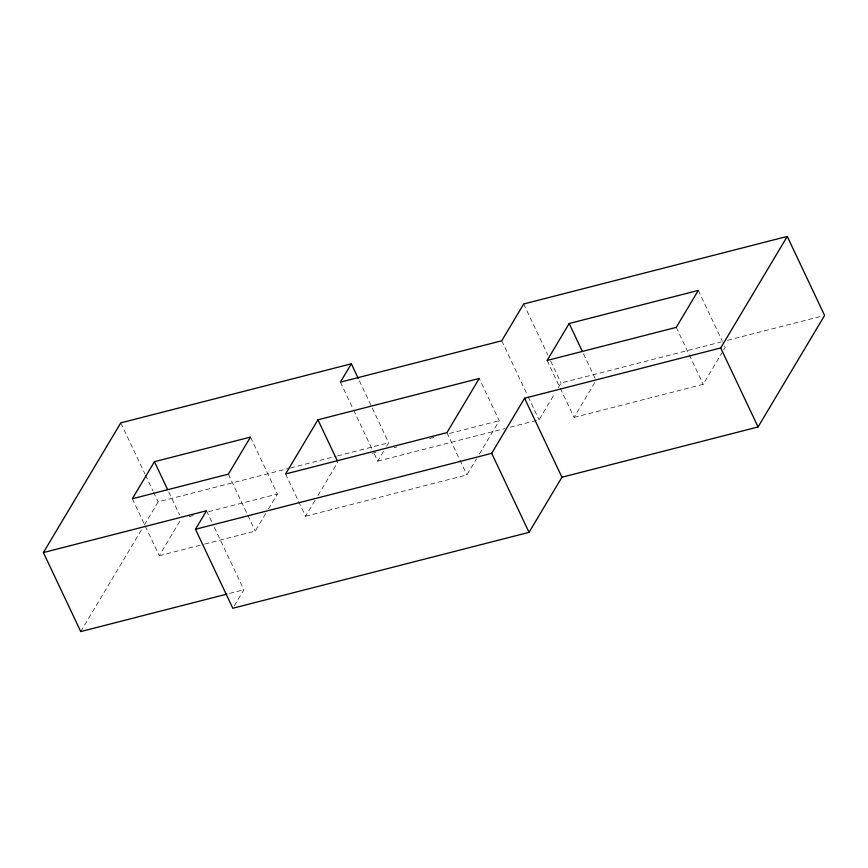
<?xml version="1.0" encoding="UTF-8"?>
<svg xmlns="http://www.w3.org/2000/svg" width="868" height="868" viewBox="0 0 868 868"><rect width="100%" height="100%" fill="white"/><g stroke="black" fill="none" stroke-linecap="round" stroke-linejoin="round"><path stroke-width="0.65" stroke-dasharray="4.34 3.25" d="M80.746 631.568L141.538 529.675M144.305 525.042L158.128 501.888L289.131 468.308M132.337 498.753L159.256 555.704L181.369 518.652M204.674 544.073L255.279 531.097L265.641 513.726M268.407 509.093L277.391 494.044L250.472 437.081M234.197 605.951L243.854 589.763L212.823 524.131M285.605 473.982L305.579 516.243L315.203 500.098M317.959 495.487L337.912 462.047M374.303 453.845L377.743 461.136L383.906 450.817M386.64 446.228L388.69 442.788L358.82 379.587M305.579 516.243L466.908 474.894L476.543 458.749M479.299 454.138L499.241 420.709L479.266 378.448M510.221 427.186L539.082 419.797L554.869 393.334M558.298 387.584L561.043 382.983L721.015 341.981M560.294 388.332L574.041 417.41L596.088 380.466M574.041 417.41L703.178 384.318L723.163 350.835M723.847 349.674L725.225 347.363L722.935 342.524M727.568 340.299L821.974 316.104M290.444 467.971L336.296 456.221M337.598 455.884L388.69 442.788M372.014 453.313L375.942 452.304M394.311 447.595L396.936 446.922M429.725 438.524L434.966 437.179M449.396 433.479L499.241 420.709M377.743 461.136L504.981 428.532M189.159 516.655L194.345 515.321M208.613 511.664L277.391 494.044M159.256 555.704L203.372 544.399M229.499 593.441L243.854 589.763M698.306 290.411L722.36 341.308M676.259 327.366L703.178 384.318M583.491 353.808L595.513 379.251M523.697 303.974L547.827 355.023M550.703 361.099L561.043 382.983M547.122 360.459L559.719 387.117M501.737 340.788L527.592 395.482M528.167 396.698L539.082 419.797M446.933 432.633L466.908 474.894M340.397 382.137L353.037 408.871M353.612 410.087L372.003 448.984M228.36 474.145L247.261 514.138M247.836 515.342L255.279 531.097M206.508 510.764L212.248 522.916M168.761 491.993L179.654 515.017M120.782 422.879L144.913 473.928M145.488 475.143L152.952 490.941M153.528 492.156L158.128 501.888"/><path stroke-width="1.3" d="M226.884 594.113L80.746 631.568L43.4 552.569L120.782 422.879L351.356 363.79L358.245 378.372M154.45 461.689L132.337 498.753L228.36 474.145L250.472 437.081L154.45 461.689L167.622 489.563M351.356 363.79L340.397 382.137L501.737 340.788L523.697 303.974L787.254 236.432L824.6 315.431L758.057 426.969L561.932 477.226L529.046 532.344L232.819 608.262L195.474 529.263L206.508 510.764L43.4 552.569M317.938 419.797L285.605 473.982L446.933 432.633L479.266 378.448L317.938 419.797L337.337 460.843M195.474 529.263L491.7 453.335L524.587 398.228L720.711 347.959L787.254 236.432M569.169 323.504L547.122 360.459L676.259 327.366L698.306 290.411L569.169 323.504L582.341 351.377M720.711 347.959L758.057 426.969M524.587 398.228L561.932 477.226M491.7 453.335L529.046 532.344"/></g></svg>
